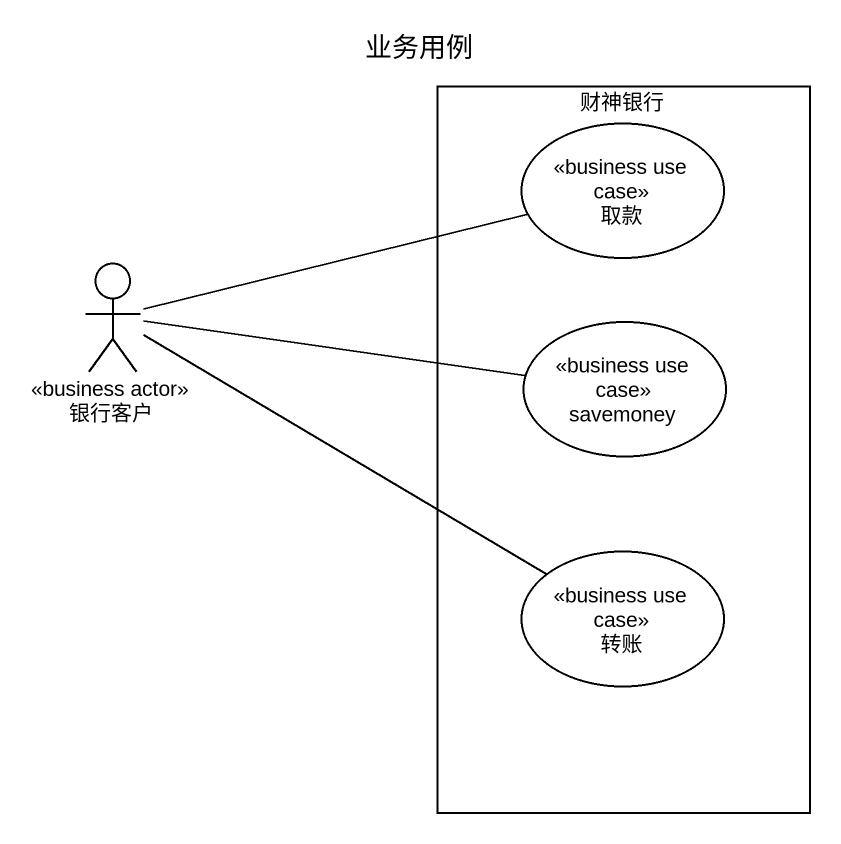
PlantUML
@startuml
title 业务用例
rectangle 财神银行 {
  usecase 取款 <<business use case>>
  usecase savemoney <<business use case>>
  usecase 转账 <<business use case>>
}
actor 银行客户 <<business actor>>
银行客户 -right- 取款
银行客户 -right- savemoney
银行客户 -right- 转账
@enduml
